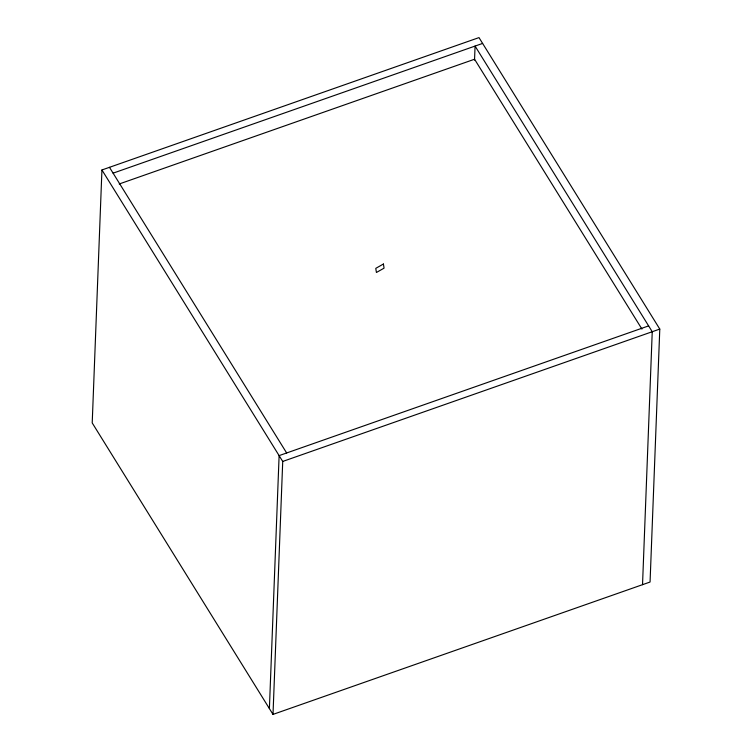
<?xml version="1.0" encoding="UTF-8"?>
<svg xmlns="http://www.w3.org/2000/svg" width="752" height="752" viewBox="0 0 752 752"><rect width="100%" height="100%" fill="white"/><g stroke="black" fill="none" stroke-linecap="round" stroke-linejoin="round"><path stroke-width="1.13" d="M101.934 169.971L92.214 422.925L273.004 714.4L650.066 582.029L659.786 329.075L478.996 37.6L101.934 169.971L282.724 461.446L273.004 714.4M269.395 708.572L279.114 455.618L648.628 325.889M474.531 60.132L475.067 46.079L652.238 331.726L642.528 584.68M113.091 173.157L482.605 43.428M119.23 183.977L474.559 59.229L641.945 329.085M282.724 461.446L659.786 329.075M109.472 167.32L286.653 452.967M383.417 264.018L375.765 268.361L376.423 272.478L384.065 268.154L383.417 264.018"/></g></svg>
